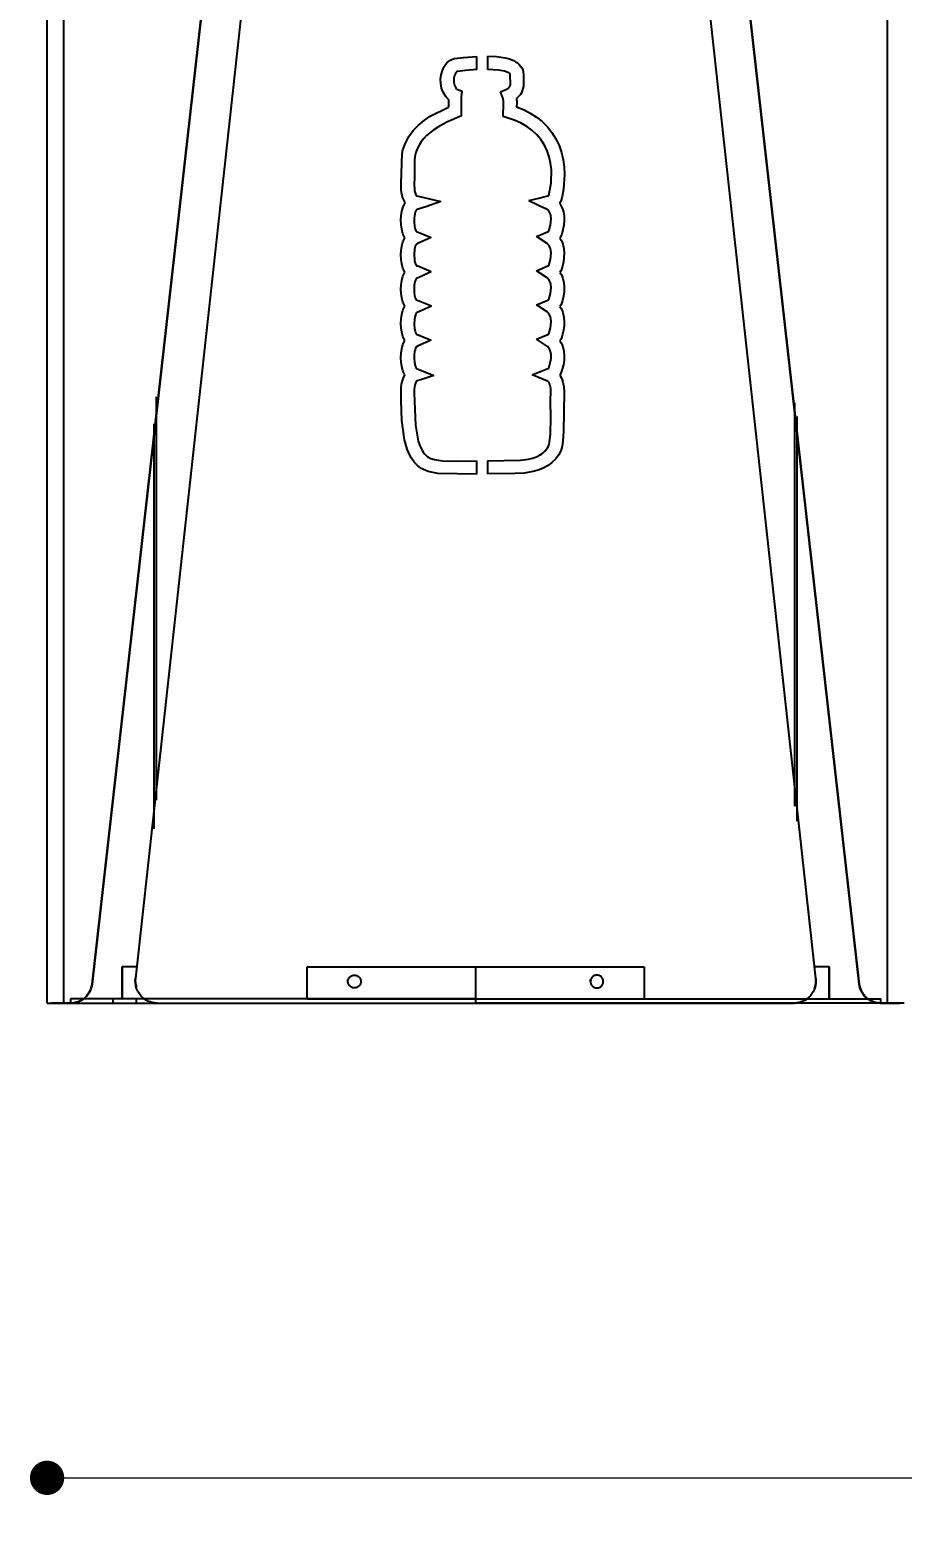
# Model space of a CAD drawing. Header units: millimetres. Extents: x 10366 to 23682, y 24552 to 29690.
# Drawn here: x 16888 to 17295, y 27229 to 27927 of the extents above; entities that cross this region are included whole.
import ezdxf

# ---------------------------------------------------------------- set-up
doc = ezdxf.new("R2010")
doc.units = ezdxf.units.MM
doc.header["$LTSCALE"] = 3
doc.layers.add('DomyÅ›lny', color=7, linetype='Continuous')
doc.styles.get("Standard").update_dxf_attribs({"font": 'arial.ttf'})
doc.dimstyles.new('MATEUSZ', dxfattribs={"dimtxt": 35, "dimasz": 16, "dimexe": 0.18, "dimexo": 0.0625, "dimgap": 0.09, "dimtad": 0, "dimdec": 0, "dimdsep": 46, "dimtxsty": 'Standard', "dimblk": 'DOT', "dimcen": 0.09, "dimse1": 1, "dimse2": 1, "dimadec": 0, "dimazin": 0, "dimtfac": 1, "dimtdec": 0, "dimtofl": 0, "dimtmove": 0, "dimatfit": 3, "dimfxl": 1, "dimtolj": 1, "dimtzin": 0, "dimlwd": 9, "dimlwe": 9, "dimarcsym": 0})

# ---------------------------------------------------------------- blocks, each defined once
blk = doc.blocks.new('_Dot')
at = {"color": 0, "linetype": 'ByBlock', "lineweight": -2}
blk.add_line((-0.5, 0), (-1, 0), dxfattribs=at)
at = {"color": 0, "linetype": 'ByBlock', "const_width": 0.5}
blk.add_lwpolyline([(-0.25, 0, 1), (0.25, 0, 1)], format="xyb", close=True, dxfattribs=at)
blk = doc.blocks.new('*D36')
at = {"color": 0, "lineweight": 9, "transparency": 16777216}
for p, q in [((16912.1, 27251.9), (17645.45, 27251.9)), ((18480.1, 27251.9), (17746.74, 27251.9))]:
    blk.add_line(p, q, dxfattribs=at)
at = {"layer": 'Defpoints', "color": 0, "transparency": 16777216}
for p in [(16896.1, 27473.44), (18496.1, 27473.44), (18496.1, 27251.9)]:
    blk.add_point(p, dxfattribs=at)
at = {"color": 0, "lineweight": 9, "transparency": 16777216, "xscale": 16, "yscale": 16, "zscale": 16, "rotation": 180}
blk.add_blockref('_Dot', (16896.1, 27251.9), dxfattribs=at)
at = {"color": 0, "lineweight": 9, "transparency": 16777216, "xscale": 16, "yscale": 16, "zscale": 16}
blk.add_blockref('_Dot', (18496.1, 27251.9), dxfattribs=at)
at = {"color": 0, "transparency": 16777216, "insert": (17696.1, 27251.9), "char_height": 35, "attachment_point": 5}
blk.add_mtext('\\A1;1600', dxfattribs=at)

msp = doc.modelspace()

# ---------------------------------------------------------------- linework, layer by layer
at = {"layer": 'DomyÅ›lny'}
for p, q in [((16896.1, 27473.44), (16896.1, 28247.2)), ((16896.1, 27473.44), (16896.1, 28183.55)), ((16903.86, 27473.44), (16903.86, 28182.23)), ((17288.34, 27473.44), (17288.34, 28182.23)), ((17009.57, 28144.29), (16937.34, 27485.02)), ((17009.57, 28144.16), (16937.34, 27484.89)), ((17254.86, 27485.02), (17182.63, 28144.29)), ((17254.86, 27484.89), (17182.63, 28144.16)), ((16917.1, 27482.31), (16989.81, 28126.85)), ((16989.77, 28126.51), (16917.1, 27482.31)), ((17275.1, 27482.31), (17202.38, 28126.85)), ((17202.42, 28126.51), (17275.1, 27482.31)), ((17096.66, 27908.98), (17096.66, 27915.12)), ((17096.66, 27908.98), (17096.66, 27915.12)), ((17101.66, 27915.22), (17101.66, 27909.09)), ((17101.66, 27915.22), (17101.66, 27909.09)), ((17083.43, 27895.11), (17083.43, 27891.51)), ((17083.43, 27895.11), (17083.43, 27891.51)), ((17089.55, 27896.33), (17089.83, 27898.94)), ((17089.55, 27896.33), (17089.83, 27898.94)), ((17089.55, 27887.36), (17089.55, 27896.33)), ((17089.55, 27887.36), (17089.55, 27896.33)), ((17120.94, 27847.85), (17128.76, 27844.18)), ((17120.94, 27847.85), (17128.76, 27844.18)), ((17075.36, 27814.6), (17068.81, 27817.36)), ((17075.36, 27814.6), (17068.81, 27817.36)), ((17068.49, 27795.58), (17075.44, 27798.72)), ((17068.49, 27795.58), (17075.44, 27798.72)), ((16947.1, 27568.11), (16947.1, 27756.34)), ((17245.1, 27565.29), (17245.1, 27753.52)), ((17246.1, 27558.24), (17246.1, 27747.17)), ((16946.1, 27554.72), (16946.1, 27743.65)), ((17096.66, 27720.28), (17096.66, 27726.41)), ((17096.66, 27720.28), (17096.66, 27726.41)), ((17101.66, 27726.46), (17101.66, 27720.33)), ((17101.66, 27726.46), (17101.66, 27720.33)), ((16931.1, 27475.44), (16931.1, 27490.44)), ((16931.1, 27490.44), (16931.1, 27475.44)), ((16931.1, 27490.44), (16937.94, 27490.44)), ((16931.1, 27490.44), (16937.94, 27490.44)), ((17017.48, 27490.41), (17096.1, 27490.41)), ((17017.48, 27475.44), (17017.48, 27490.41)), ((17096.1, 27490.41), (17096.1, 27475.44)), ((17096.1, 27490.41), (17174.72, 27490.41)), ((17096.1, 27490.41), (17096.1, 27475.44)), ((17174.72, 27490.41), (17174.72, 27475.44)), ((17254.25, 27490.44), (17261.1, 27490.44)), ((17254.25, 27490.44), (17261.1, 27490.44)), ((17261.1, 27475.44), (17261.1, 27490.44)), ((17261.1, 27490.44), (17261.1, 27475.44)), ((16937.34, 27484.89), (16937.34, 27485.02)), ((17036.52, 27483.47), (17036.52, 27484.35)), ((17149.68, 27483.47), (17149.68, 27484.35)), ((17155.68, 27483.47), (17155.68, 27484.35)), ((17254.86, 27484.89), (17254.86, 27485.02)), ((17096.1, 27475.44), (16907.07, 27475.44)), ((16907.07, 27475.44), (16907.07, 27473.44)), ((16926.73, 27475.44), (16926.73, 27473.44)), ((16937.73, 27475.44), (16937.73, 27473.44)), ((17017.48, 27475.44), (17096.1, 27475.44)), ((17096.1, 27475.44), (17174.72, 27475.44)), ((17096.1, 27475.44), (17285.12, 27475.44)), ((17096.1, 27475.44), (17096.1, 27473.44)), ((17096.1, 27475.44), (17096.1, 27473.44)), ((17285.12, 27473.44), (17285.12, 27475.44)), ((16898.1, 27473.44), (16907.07, 27473.44)), ((16903.86, 27473.44), (16907.16, 27473.44)), ((16907.16, 27473.44), (16903.86, 27473.44)), ((16907.07, 27473.44), (17096.1, 27473.44)), ((16947.27, 27473.44), (17244.92, 27473.44)), ((17285.12, 27473.44), (17096.1, 27473.44)), ((17288.34, 27473.44), (17285.03, 27473.44)), ((17285.03, 27473.44), (17288.34, 27473.44)), ((17285.12, 27473.44), (17294.1, 27473.44))]:
    msp.add_line(p, q, dxfattribs=at)
for points in [[(17083.43, 27895.11, 0), (17082.66, 27895.82, 0), (17082.01, 27896.64, 0), (17080.97, 27898.44, 0), (17080.22, 27900.39, 0), (17079.8, 27902.43, 0), (17079.72, 27904.51, 0), (17079.98, 27906.58, 0), (17080.57, 27908.57, 0), (17081.48, 27910.45, 0), (17082.04, 27911.32, 0), (17082.68, 27912.14, 0), (17083.45, 27912.84, 0), (17084.32, 27913.42, 0), (17085.27, 27913.85, 0), (17086.27, 27914.14, 0), (17090.41, 27914.66, 0), (17096.66, 27915.12, 0)], [(17083.43, 27895.11, 0), (17082.66, 27895.82, 0), (17082.01, 27896.64, 0), (17080.97, 27898.44, 0), (17080.22, 27900.39, 0), (17079.8, 27902.43, 0), (17079.72, 27904.51, 0), (17079.98, 27906.58, 0), (17080.57, 27908.57, 0), (17081.48, 27910.45, 0), (17082.04, 27911.32, 0), (17082.68, 27912.14, 0), (17083.45, 27912.84, 0), (17084.32, 27913.42, 0), (17085.27, 27913.85, 0), (17086.27, 27914.14, 0), (17090.41, 27914.66, 0), (17096.66, 27915.12, 0)], [(17101.66, 27915.22, 0), (17105.79, 27915.05, 0), (17109.89, 27914.48, 0), (17111.89, 27913.94, 0), (17113.81, 27913.17, 0), (17114.71, 27912.67, 0), (17115.57, 27912.09, 0), (17116.36, 27911.42, 0), (17117.06, 27910.66, 0), (17117.63, 27909.79, 0), (17118.05, 27908.85, 0), (17118.3, 27907.85, 0), (17118.38, 27906.82, 0), (17118.4, 27902.69, 0), (17118.43, 27901.66, 0), (17118.41, 27901.14, 0), (17118.32, 27900.63, 0), (17118.18, 27900.14, 0), (17117.44, 27898.21, 0), (17117.01, 27897.42, 0), (17116.47, 27896.69, 0), (17115.84, 27896.05, 0), (17115.15, 27895.47, 0)], [(17101.66, 27915.22, 0), (17105.79, 27915.05, 0), (17109.89, 27914.48, 0), (17111.89, 27913.94, 0), (17113.81, 27913.17, 0), (17114.71, 27912.67, 0), (17115.57, 27912.09, 0), (17116.36, 27911.42, 0), (17117.06, 27910.66, 0), (17117.63, 27909.79, 0), (17118.05, 27908.85, 0), (17118.3, 27907.85, 0), (17118.38, 27906.82, 0), (17118.4, 27902.69, 0), (17118.43, 27901.66, 0), (17118.41, 27901.14, 0), (17118.32, 27900.63, 0), (17118.18, 27900.14, 0), (17117.44, 27898.21, 0), (17117.01, 27897.42, 0), (17116.47, 27896.69, 0), (17115.84, 27896.05, 0), (17115.15, 27895.47, 0)], [(17096.66, 27908.98, 0), (17091.42, 27908.59, 0), (17088.81, 27908.3, 0), (17087.5, 27908.14, 0), (17087.43, 27908.12, 0), (17087.35, 27908.09, 0), (17087.28, 27908.05, 0), (17087.21, 27908, 0), (17087.18, 27907.98, 0), (17087.15, 27907.94, 0), (17086.79, 27907.4, 0), (17086.48, 27906.82, 0), (17086.23, 27906.21, 0), (17086.04, 27905.58, 0), (17085.91, 27904.94, 0), (17085.85, 27904.29, 0), (17085.86, 27903.63, 0), (17085.93, 27902.98, 0), (17086.06, 27902.34, 0), (17086.26, 27901.71, 0), (17086.51, 27901.11, 0), (17086.81, 27900.53, 0), (17087.16, 27899.97, 0), (17087.19, 27899.94, 0), (17087.22, 27899.92, 0), (17087.29, 27899.87, 0), (17087.36, 27899.83, 0), (17089.83, 27898.94, 0)], [(17096.66, 27908.98, 0), (17091.42, 27908.59, 0), (17088.81, 27908.3, 0), (17087.5, 27908.14, 0), (17087.43, 27908.12, 0), (17087.35, 27908.09, 0), (17087.28, 27908.05, 0), (17087.21, 27908, 0), (17087.18, 27907.98, 0), (17087.15, 27907.94, 0), (17086.79, 27907.4, 0), (17086.48, 27906.82, 0), (17086.23, 27906.21, 0), (17086.04, 27905.58, 0), (17085.91, 27904.94, 0), (17085.85, 27904.29, 0), (17085.86, 27903.63, 0), (17085.93, 27902.98, 0), (17086.06, 27902.34, 0), (17086.26, 27901.71, 0), (17086.51, 27901.11, 0), (17086.81, 27900.53, 0), (17087.16, 27899.97, 0), (17087.19, 27899.94, 0), (17087.22, 27899.92, 0), (17087.29, 27899.87, 0), (17087.36, 27899.83, 0), (17089.83, 27898.94, 0)], [(17112.25, 27906.88, 0), (17111.99, 27907.1, 0), (17111.43, 27907.49, 0), (17110.81, 27907.8, 0), (17109.51, 27908.25, 0), (17106.81, 27908.78, 0), (17101.66, 27909.09, 0)], [(17112.25, 27906.88, 0), (17111.99, 27907.1, 0), (17111.43, 27907.49, 0), (17110.81, 27907.8, 0), (17109.51, 27908.25, 0), (17106.81, 27908.78, 0), (17101.66, 27909.09, 0)], [(17111.81, 27900.67, 0), (17112.3, 27901.92, 0)], [(17111.81, 27900.67, 0), (17112.3, 27901.92, 0)], [(17112.3, 27901.92, 0), (17112.25, 27906.88, 0)], [(17112.3, 27901.92, 0), (17112.25, 27906.88, 0)], [(17107.7, 27898.55, 0), (17109.83, 27899.49, 0), (17110.88, 27899.98, 0), (17111.37, 27900.29, 0), (17111.81, 27900.67, 0)], [(17107.7, 27898.55, 0), (17109.83, 27899.49, 0), (17110.88, 27899.98, 0), (17111.37, 27900.29, 0), (17111.81, 27900.67, 0)], [(17108.87, 27887.13, 0), (17109.16, 27892.96, 0), (17109.1, 27894.42, 0), (17108.99, 27895.14, 0), (17108.78, 27895.84, 0), (17107.7, 27898.55, 0)], [(17108.87, 27887.13, 0), (17109.16, 27892.96, 0), (17109.1, 27894.42, 0), (17108.99, 27895.14, 0), (17108.78, 27895.84, 0), (17107.7, 27898.55, 0)], [(17115.15, 27895.47, 0), (17115.29, 27893.53, 0), (17115.24, 27891.6, 0)], [(17115.15, 27895.47, 0), (17115.29, 27893.53, 0), (17115.24, 27891.6, 0)], [(17063.28, 27846.81, 0), (17062.84, 27847.56, 0), (17062.14, 27849.15, 0), (17061.67, 27850.81, 0), (17061.4, 27852.52, 0), (17061.32, 27855.98, 0), (17061.74, 27869.8, 0), (17062.13, 27871.49, 0), (17063.32, 27874.74, 0), (17064.96, 27877.78, 0), (17067.01, 27880.57, 0), (17069.4, 27883.07, 0), (17072.06, 27885.28, 0), (17074.92, 27887.23, 0), (17083.43, 27891.51, 0)], [(17063.28, 27846.81, 0), (17062.84, 27847.56, 0), (17062.14, 27849.15, 0), (17061.67, 27850.81, 0), (17061.4, 27852.52, 0), (17061.32, 27855.98, 0), (17061.74, 27869.8, 0), (17062.13, 27871.49, 0), (17063.32, 27874.74, 0), (17064.96, 27877.78, 0), (17067.01, 27880.57, 0), (17069.4, 27883.07, 0), (17072.06, 27885.28, 0), (17074.92, 27887.23, 0), (17083.43, 27891.51, 0)], [(17089.55, 27887.36, 0), (17082.58, 27884.43, 0), (17079.24, 27882.66, 0), (17076.07, 27880.6, 0), (17073.18, 27878.17, 0), (17071.88, 27876.79, 0), (17070.71, 27875.31, 0), (17069.69, 27873.72, 0), (17068.83, 27872.04, 0), (17068.17, 27870.27, 0), (17067.73, 27868.44, 0), (17067.56, 27866.56, 0), (17067.53, 27859.01, 0), (17067.44, 27855.24, 0), (17067.49, 27853.36, 0), (17067.61, 27852.42, 0), (17067.83, 27851.5, 0), (17068.16, 27850.62, 0), (17068.27, 27850.41, 0), (17068.32, 27850.31, 0), (17068.34, 27850.28, 0), (17068.34, 27850.27, 0), (17068.36, 27850.24, 0), (17068.41, 27850.21, 0), (17068.45, 27850.17, 0), (17068.51, 27850.14, 0), (17068.62, 27850.1, 0), (17079.87, 27847.43, 0)], [(17089.55, 27887.36, 0), (17082.58, 27884.43, 0), (17079.24, 27882.66, 0), (17076.07, 27880.6, 0), (17073.18, 27878.17, 0), (17071.88, 27876.79, 0), (17070.71, 27875.31, 0), (17069.69, 27873.72, 0), (17068.83, 27872.04, 0), (17068.17, 27870.27, 0), (17067.73, 27868.44, 0), (17067.56, 27866.56, 0), (17067.53, 27859.01, 0), (17067.44, 27855.24, 0), (17067.49, 27853.36, 0), (17067.61, 27852.42, 0), (17067.83, 27851.5, 0), (17068.16, 27850.62, 0), (17068.27, 27850.41, 0), (17068.32, 27850.31, 0), (17068.34, 27850.28, 0), (17068.34, 27850.27, 0), (17068.36, 27850.24, 0), (17068.41, 27850.21, 0), (17068.45, 27850.17, 0), (17068.51, 27850.14, 0), (17068.62, 27850.1, 0), (17079.87, 27847.43, 0)], [(17130.27, 27850.29, 0), (17131.31, 27856.23, 0), (17131.44, 27862.26, 0), (17131.09, 27865.26, 0), (17130.45, 27868.21, 0), (17129.47, 27871.06, 0), (17128.16, 27873.78, 0), (17126.53, 27876.31, 0), (17124.59, 27878.62, 0), (17122.39, 27880.69, 0), (17119.96, 27882.49, 0), (17117.36, 27884.02, 0), (17114.62, 27885.28, 0), (17108.87, 27887.13, 0)], [(17130.27, 27850.29, 0), (17131.31, 27856.23, 0), (17131.44, 27862.26, 0), (17131.09, 27865.26, 0), (17130.45, 27868.21, 0), (17129.47, 27871.06, 0), (17128.16, 27873.78, 0), (17126.53, 27876.31, 0), (17124.59, 27878.62, 0), (17122.39, 27880.69, 0), (17119.96, 27882.49, 0), (17117.36, 27884.02, 0), (17114.62, 27885.28, 0), (17108.87, 27887.13, 0)], [(17115.24, 27891.6, 0), (17118.45, 27890.3, 0), (17121.52, 27888.72, 0), (17124.43, 27886.86, 0), (17127.12, 27884.7, 0), (17129.57, 27882.26, 0), (17131.73, 27879.57, 0), (17133.58, 27876.65, 0), (17135.08, 27873.54, 0), (17136.23, 27870.29, 0), (17137.02, 27866.93, 0), (17137.48, 27863.51, 0), (17137.63, 27860.07, 0), (17137.09, 27853.19, 0), (17136.45, 27849.81, 0), (17136.01, 27848.14, 0), (17135.65, 27847.36, 0), (17135.18, 27846.63, 0)], [(17115.24, 27891.6, 0), (17118.45, 27890.3, 0), (17121.52, 27888.72, 0), (17124.43, 27886.86, 0), (17127.12, 27884.7, 0), (17129.57, 27882.26, 0), (17131.73, 27879.57, 0), (17133.58, 27876.65, 0), (17135.08, 27873.54, 0), (17136.23, 27870.29, 0), (17137.02, 27866.93, 0), (17137.48, 27863.51, 0), (17137.63, 27860.07, 0), (17137.09, 27853.19, 0), (17136.45, 27849.81, 0), (17136.01, 27848.14, 0), (17135.65, 27847.36, 0), (17135.18, 27846.63, 0)], [(17063.05, 27830.49, 0), (17062.56, 27831.43, 0), (17062.17, 27832.42, 0), (17061.62, 27834.47, 0), (17061.33, 27836.57, 0), (17061.25, 27838.69, 0), (17061.37, 27840.8, 0), (17061.71, 27842.89, 0), (17062.31, 27844.92, 0), (17062.74, 27845.89, 0), (17063.28, 27846.81, 0)], [(17063.05, 27830.49, 0), (17062.56, 27831.43, 0), (17062.17, 27832.42, 0), (17061.62, 27834.47, 0), (17061.33, 27836.57, 0), (17061.25, 27838.69, 0), (17061.37, 27840.8, 0), (17061.71, 27842.89, 0), (17062.31, 27844.92, 0), (17062.74, 27845.89, 0), (17063.28, 27846.81, 0)], [(17079.87, 27847.43, 0), (17072.79, 27845.03, 0), (17069.25, 27843.83, 0), (17068.82, 27843.65, 0), (17068.61, 27843.54, 0), (17068.51, 27843.49, 0), (17068.46, 27843.46, 0), (17068.41, 27843.43, 0), (17068.36, 27843.39, 0), (17068.34, 27843.37, 0), (17068.28, 27843.27, 0), (17068.07, 27842.86, 0), (17067.9, 27842.42, 0), (17067.66, 27841.52, 0), (17067.42, 27839.67, 0), (17067.38, 27837.8, 0), (17067.56, 27835.95, 0), (17067.74, 27835.03, 0), (17068.03, 27834.15, 0), (17068.24, 27833.73, 0), (17068.3, 27833.63, 0), (17068.34, 27833.59, 0), (17068.35, 27833.56, 0), (17068.4, 27833.52, 0), (17068.44, 27833.49, 0), (17068.49, 27833.46, 0), (17075.27, 27830.6, 0)], [(17079.87, 27847.43, 0), (17072.79, 27845.03, 0), (17069.25, 27843.83, 0), (17068.82, 27843.65, 0), (17068.61, 27843.54, 0), (17068.51, 27843.49, 0), (17068.46, 27843.46, 0), (17068.41, 27843.43, 0), (17068.36, 27843.39, 0), (17068.34, 27843.37, 0), (17068.28, 27843.27, 0), (17068.07, 27842.86, 0), (17067.9, 27842.42, 0), (17067.66, 27841.52, 0), (17067.42, 27839.67, 0), (17067.38, 27837.8, 0), (17067.56, 27835.95, 0), (17067.74, 27835.03, 0), (17068.03, 27834.15, 0), (17068.24, 27833.73, 0), (17068.3, 27833.63, 0), (17068.34, 27833.59, 0), (17068.35, 27833.56, 0), (17068.4, 27833.52, 0), (17068.44, 27833.49, 0), (17068.49, 27833.46, 0), (17075.27, 27830.6, 0)], [(17120.94, 27847.85, 0), (17125.63, 27849.03, 0), (17127.98, 27849.6, 0), (17129.15, 27849.89, 0), (17129.74, 27850.03, 0), (17130.03, 27850.11, 0), (17130.1, 27850.14, 0), (17130.16, 27850.18, 0), (17130.22, 27850.23, 0), (17130.25, 27850.26, 0), (17130.26, 27850.27, 0), (17130.26, 27850.28, 0), (17130.27, 27850.29, 0)], [(17120.94, 27847.85, 0), (17125.63, 27849.03, 0), (17127.98, 27849.6, 0), (17129.15, 27849.89, 0), (17129.74, 27850.03, 0), (17130.03, 27850.11, 0), (17130.1, 27850.14, 0), (17130.16, 27850.18, 0), (17130.22, 27850.23, 0), (17130.25, 27850.26, 0), (17130.26, 27850.27, 0), (17130.26, 27850.28, 0), (17130.27, 27850.29, 0)], [(17135.18, 27846.63, 0), (17135.33, 27846.44, 0)], [(17135.18, 27846.63, 0), (17135.33, 27846.44, 0)], [(17135.33, 27846.44, 0), (17135.9, 27845.55, 0), (17136.37, 27844.61, 0), (17136.76, 27843.63, 0), (17137.05, 27842.61, 0), (17137.39, 27840.54, 0), (17137.43, 27838.43, 0), (17137.23, 27836.33, 0), (17136.84, 27834.27, 0), (17136.27, 27832.24, 0), (17135.93, 27831.24, 0), (17135.44, 27830.31, 0)], [(17135.33, 27846.44, 0), (17135.9, 27845.55, 0), (17136.37, 27844.61, 0), (17136.76, 27843.63, 0), (17137.05, 27842.61, 0), (17137.39, 27840.54, 0), (17137.43, 27838.43, 0), (17137.23, 27836.33, 0), (17136.84, 27834.27, 0), (17136.27, 27832.24, 0), (17135.93, 27831.24, 0), (17135.44, 27830.31, 0)], [(17130.27, 27833.6, 0), (17131.02, 27836.41, 0), (17131.23, 27837.85, 0), (17131.3, 27839.31, 0), (17131.17, 27840.76, 0), (17131, 27841.47, 0), (17130.75, 27842.15, 0), (17130.4, 27842.79, 0), (17130.19, 27843.08, 0), (17129.94, 27843.35, 0), (17129.68, 27843.6, 0), (17129.39, 27843.82, 0), (17128.76, 27844.18, 0)], [(17130.27, 27833.6, 0), (17131.02, 27836.41, 0), (17131.23, 27837.85, 0), (17131.3, 27839.31, 0), (17131.17, 27840.76, 0), (17131, 27841.47, 0), (17130.75, 27842.15, 0), (17130.4, 27842.79, 0), (17130.19, 27843.08, 0), (17129.94, 27843.35, 0), (17129.68, 27843.6, 0), (17129.39, 27843.82, 0), (17128.76, 27844.18, 0)], [(17124.48, 27831.07, 0), (17127.41, 27832.28, 0), (17128.86, 27832.91, 0), (17129.58, 27833.22, 0), (17129.95, 27833.38, 0), (17130.13, 27833.47, 0), (17130.17, 27833.49, 0), (17130.21, 27833.52, 0), (17130.24, 27833.56, 0), (17130.26, 27833.58, 0), (17130.26, 27833.59, 0), (17130.27, 27833.6, 0)], [(17124.48, 27831.07, 0), (17127.41, 27832.28, 0), (17128.86, 27832.91, 0), (17129.58, 27833.22, 0), (17129.95, 27833.38, 0), (17130.13, 27833.47, 0), (17130.17, 27833.49, 0), (17130.21, 27833.52, 0), (17130.24, 27833.56, 0), (17130.26, 27833.58, 0), (17130.26, 27833.59, 0), (17130.27, 27833.6, 0)], [(17124.51, 27815.08, 0), (17129.82, 27817.36, 0), (17130.15, 27817.52, 0), (17130.22, 27817.57, 0), (17130.25, 27817.6, 0), (17130.27, 27817.62, 0), (17130.27, 27817.63, 0), (17130.27, 27817.63, 0), (17131.02, 27820.42, 0), (17131.23, 27821.85, 0), (17131.3, 27823.29, 0), (17131.18, 27824.72, 0), (17131.02, 27825.43, 0), (17130.79, 27826.11, 0), (17130.45, 27826.75, 0), (17130.24, 27827.04, 0), (17130.01, 27827.32, 0), (17129.75, 27827.57, 0), (17129.47, 27827.79, 0), (17124.48, 27831.07, 0)], [(17124.51, 27815.08, 0), (17129.82, 27817.36, 0), (17130.15, 27817.52, 0), (17130.22, 27817.57, 0), (17130.25, 27817.6, 0), (17130.27, 27817.62, 0), (17130.27, 27817.63, 0), (17130.27, 27817.63, 0), (17131.02, 27820.42, 0), (17131.23, 27821.85, 0), (17131.3, 27823.29, 0), (17131.18, 27824.72, 0), (17131.02, 27825.43, 0), (17130.79, 27826.11, 0), (17130.45, 27826.75, 0), (17130.24, 27827.04, 0), (17130.01, 27827.32, 0), (17129.75, 27827.57, 0), (17129.47, 27827.79, 0), (17124.48, 27831.07, 0)], [(17063.05, 27814.52, 0), (17062.57, 27815.44, 0), (17062.18, 27816.4, 0), (17061.64, 27818.4, 0), (17061.34, 27820.44, 0), (17061.25, 27822.51, 0), (17061.34, 27824.57, 0), (17061.64, 27826.62, 0), (17062.19, 27828.61, 0), (17062.57, 27829.57, 0), (17063.05, 27830.49, 0)], [(17063.05, 27814.52, 0), (17062.57, 27815.44, 0), (17062.18, 27816.4, 0), (17061.64, 27818.4, 0), (17061.34, 27820.44, 0), (17061.25, 27822.51, 0), (17061.34, 27824.57, 0), (17061.64, 27826.62, 0), (17062.19, 27828.61, 0), (17062.57, 27829.57, 0), (17063.05, 27830.49, 0)], [(17075.27, 27830.6, 0), (17071.09, 27828.75, 0), (17069.02, 27827.77, 0), (17068.51, 27827.52, 0), (17068.44, 27827.49, 0), (17068.39, 27827.45, 0), (17068.36, 27827.42, 0), (17068.34, 27827.39, 0), (17068.19, 27827.15, 0), (17067.96, 27826.63, 0), (17067.79, 27826.08, 0), (17067.55, 27824.97, 0), (17067.38, 27822.69, 0), (17067.5, 27820.41, 0), (17067.63, 27819.55, 0), (17067.84, 27818.7, 0), (17067.99, 27818.29, 0), (17068.17, 27817.89, 0), (17068.28, 27817.71, 0), (17068.34, 27817.61, 0), (17068.38, 27817.57, 0), (17068.42, 27817.54, 0), (17068.46, 27817.51, 0), (17068.51, 27817.48, 0), (17068.81, 27817.36, 0)], [(17075.27, 27830.6, 0), (17071.09, 27828.75, 0), (17069.02, 27827.77, 0), (17068.51, 27827.52, 0), (17068.44, 27827.49, 0), (17068.39, 27827.45, 0), (17068.36, 27827.42, 0), (17068.34, 27827.39, 0), (17068.19, 27827.15, 0), (17067.96, 27826.63, 0), (17067.79, 27826.08, 0), (17067.55, 27824.97, 0), (17067.38, 27822.69, 0), (17067.5, 27820.41, 0), (17067.63, 27819.55, 0), (17067.84, 27818.7, 0), (17067.99, 27818.29, 0), (17068.17, 27817.89, 0), (17068.28, 27817.71, 0), (17068.34, 27817.61, 0), (17068.38, 27817.57, 0), (17068.42, 27817.54, 0), (17068.46, 27817.51, 0), (17068.51, 27817.48, 0), (17068.81, 27817.36, 0)], [(17135.44, 27830.31, 0), (17135.98, 27829.42, 0), (17136.43, 27828.48, 0), (17136.8, 27827.51, 0), (17137.26, 27825.48, 0), (17137.42, 27823.41, 0), (17137.33, 27821.33, 0), (17137.03, 27819.27, 0), (17136.56, 27817.24, 0), (17136.1, 27815.75, 0), (17135.82, 27815.03, 0), (17135.44, 27814.35, 0)], [(17135.44, 27830.31, 0), (17135.98, 27829.42, 0), (17136.43, 27828.48, 0), (17136.8, 27827.51, 0), (17137.26, 27825.48, 0), (17137.42, 27823.41, 0), (17137.33, 27821.33, 0), (17137.03, 27819.27, 0), (17136.56, 27817.24, 0), (17136.1, 27815.75, 0), (17135.82, 27815.03, 0), (17135.44, 27814.35, 0)], [(17063.05, 27798.56, 0), (17062.57, 27799.48, 0), (17062.18, 27800.44, 0), (17061.64, 27802.43, 0), (17061.34, 27804.48, 0), (17061.25, 27806.54, 0), (17061.34, 27808.61, 0), (17061.64, 27810.65, 0), (17062.19, 27812.65, 0), (17062.57, 27813.61, 0), (17063.05, 27814.52, 0)], [(17063.05, 27798.56, 0), (17062.57, 27799.48, 0), (17062.18, 27800.44, 0), (17061.64, 27802.43, 0), (17061.34, 27804.48, 0), (17061.25, 27806.54, 0), (17061.34, 27808.61, 0), (17061.64, 27810.65, 0), (17062.19, 27812.65, 0), (17062.57, 27813.61, 0), (17063.05, 27814.52, 0)], [(17075.36, 27814.6, 0), (17069.53, 27812.02, 0), (17068.8, 27811.7, 0), (17068.44, 27811.52, 0), (17068.4, 27811.49, 0), (17068.36, 27811.46, 0), (17068.33, 27811.42, 0), (17068.13, 27811.07, 0), (17067.98, 27810.71, 0), (17067.74, 27809.95, 0), (17067.46, 27808.38, 0), (17067.36, 27806.79, 0), (17067.39, 27805.2, 0), (17067.6, 27803.62, 0), (17067.79, 27802.85, 0), (17068.07, 27802.11, 0), (17068.26, 27801.76, 0), (17068.32, 27801.68, 0), (17068.35, 27801.64, 0), (17068.38, 27801.6, 0), (17068.42, 27801.57, 0), (17068.46, 27801.54, 0), (17068.51, 27801.52, 0), (17075.44, 27798.72, 0)], [(17075.36, 27814.6, 0), (17069.53, 27812.02, 0), (17068.8, 27811.7, 0), (17068.44, 27811.52, 0), (17068.4, 27811.49, 0), (17068.36, 27811.46, 0), (17068.33, 27811.42, 0), (17068.13, 27811.07, 0), (17067.98, 27810.71, 0), (17067.74, 27809.95, 0), (17067.46, 27808.38, 0), (17067.36, 27806.79, 0), (17067.39, 27805.2, 0), (17067.6, 27803.62, 0), (17067.79, 27802.85, 0), (17068.07, 27802.11, 0), (17068.26, 27801.76, 0), (17068.32, 27801.68, 0), (17068.35, 27801.64, 0), (17068.38, 27801.6, 0), (17068.42, 27801.57, 0), (17068.46, 27801.54, 0), (17068.51, 27801.52, 0), (17075.44, 27798.72, 0)], [(17124.45, 27799.17, 0), (17129.79, 27801.38, 0), (17130.12, 27801.53, 0), (17130.19, 27801.58, 0), (17130.23, 27801.61, 0), (17130.26, 27801.64, 0), (17130.26, 27801.65, 0), (17130.27, 27801.66, 0), (17130.27, 27801.67, 0), (17131.02, 27804.46, 0), (17131.23, 27805.89, 0), (17131.3, 27807.33, 0), (17131.18, 27808.77, 0), (17131.03, 27809.47, 0), (17130.79, 27810.15, 0), (17130.45, 27810.79, 0), (17130.24, 27811.08, 0), (17130.01, 27811.35, 0), (17129.75, 27811.6, 0), (17129.47, 27811.83, 0), (17124.51, 27815.08, 0)], [(17124.45, 27799.17, 0), (17129.79, 27801.38, 0), (17130.12, 27801.53, 0), (17130.19, 27801.58, 0), (17130.23, 27801.61, 0), (17130.26, 27801.64, 0), (17130.26, 27801.65, 0), (17130.27, 27801.66, 0), (17130.27, 27801.67, 0), (17131.02, 27804.46, 0), (17131.23, 27805.89, 0), (17131.3, 27807.33, 0), (17131.18, 27808.77, 0), (17131.03, 27809.47, 0), (17130.79, 27810.15, 0), (17130.45, 27810.79, 0), (17130.24, 27811.08, 0), (17130.01, 27811.35, 0), (17129.75, 27811.6, 0), (17129.47, 27811.83, 0), (17124.51, 27815.08, 0)], [(17135.44, 27814.35, 0), (17135.99, 27813.46, 0), (17136.44, 27812.52, 0), (17136.81, 27811.54, 0), (17137.28, 27809.52, 0), (17137.45, 27807.44, 0), (17137.36, 27805.36, 0), (17137.05, 27803.3, 0), (17136.57, 27801.28, 0), (17136.11, 27799.79, 0), (17135.82, 27799.06, 0), (17135.44, 27798.38, 0)], [(17135.44, 27814.35, 0), (17135.99, 27813.46, 0), (17136.44, 27812.52, 0), (17136.81, 27811.54, 0), (17137.28, 27809.52, 0), (17137.45, 27807.44, 0), (17137.36, 27805.36, 0), (17137.05, 27803.3, 0), (17136.57, 27801.28, 0), (17136.11, 27799.79, 0), (17135.82, 27799.06, 0), (17135.44, 27798.38, 0)], [(17063.05, 27782.59, 0), (17062.57, 27783.51, 0), (17062.18, 27784.47, 0), (17061.64, 27786.47, 0), (17061.34, 27788.51, 0), (17061.25, 27790.58, 0), (17061.34, 27792.64, 0), (17061.64, 27794.69, 0), (17062.19, 27796.68, 0), (17062.57, 27797.64, 0), (17063.05, 27798.56, 0)], [(17063.05, 27782.59, 0), (17062.57, 27783.51, 0), (17062.18, 27784.47, 0), (17061.64, 27786.47, 0), (17061.34, 27788.51, 0), (17061.25, 27790.58, 0), (17061.34, 27792.64, 0), (17061.64, 27794.69, 0), (17062.19, 27796.68, 0), (17062.57, 27797.64, 0), (17063.05, 27798.56, 0)], [(17124.45, 27783.2, 0), (17129.81, 27785.42, 0), (17130.14, 27785.58, 0), (17130.21, 27785.63, 0), (17130.24, 27785.66, 0), (17130.26, 27785.68, 0), (17130.26, 27785.69, 0), (17130.27, 27785.7, 0), (17130.27, 27785.71, 0), (17131.02, 27788.51, 0), (17131.23, 27789.94, 0), (17131.3, 27791.39, 0), (17131.18, 27792.83, 0), (17131.02, 27793.53, 0), (17130.77, 27794.21, 0), (17130.43, 27794.85, 0), (17130.22, 27795.14, 0), (17129.98, 27795.42, 0), (17129.72, 27795.67, 0), (17129.44, 27795.89, 0), (17124.45, 27799.17, 0)], [(17124.45, 27783.2, 0), (17129.81, 27785.42, 0), (17130.14, 27785.58, 0), (17130.21, 27785.63, 0), (17130.24, 27785.66, 0), (17130.26, 27785.68, 0), (17130.26, 27785.69, 0), (17130.27, 27785.7, 0), (17130.27, 27785.71, 0), (17131.02, 27788.51, 0), (17131.23, 27789.94, 0), (17131.3, 27791.39, 0), (17131.18, 27792.83, 0), (17131.02, 27793.53, 0), (17130.77, 27794.21, 0), (17130.43, 27794.85, 0), (17130.22, 27795.14, 0), (17129.98, 27795.42, 0), (17129.72, 27795.67, 0), (17129.44, 27795.89, 0), (17124.45, 27799.17, 0)], [(17135.44, 27798.38, 0), (17135.99, 27797.49, 0), (17136.44, 27796.56, 0), (17136.81, 27795.58, 0), (17137.28, 27793.55, 0), (17137.45, 27791.48, 0), (17137.36, 27789.4, 0), (17137.06, 27787.34, 0), (17136.57, 27785.31, 0), (17136.11, 27783.82, 0), (17135.82, 27783.1, 0), (17135.44, 27782.41, 0)], [(17135.44, 27798.38, 0), (17135.99, 27797.49, 0), (17136.44, 27796.56, 0), (17136.81, 27795.58, 0), (17137.28, 27793.55, 0), (17137.45, 27791.48, 0), (17137.36, 27789.4, 0), (17137.06, 27787.34, 0), (17136.57, 27785.31, 0), (17136.11, 27783.82, 0), (17135.82, 27783.1, 0), (17135.44, 27782.41, 0)], [(17068.49, 27795.58, 0), (17068.2, 27795.1, 0), (17067.99, 27794.59, 0), (17067.69, 27793.51, 0), (17067.51, 27792.41, 0), (17067.39, 27790.18, 0), (17067.57, 27787.96, 0), (17067.81, 27786.87, 0), (17067.99, 27786.34, 0), (17068.24, 27785.84, 0), (17068.31, 27785.73, 0), (17068.35, 27785.67, 0), (17068.38, 27785.64, 0), (17068.43, 27785.6, 0), (17068.49, 27785.56, 0), (17075.39, 27782.78, 0)], [(17068.49, 27795.58, 0), (17068.2, 27795.1, 0), (17067.99, 27794.59, 0), (17067.69, 27793.51, 0), (17067.51, 27792.41, 0), (17067.39, 27790.18, 0), (17067.57, 27787.96, 0), (17067.81, 27786.87, 0), (17067.99, 27786.34, 0), (17068.24, 27785.84, 0), (17068.31, 27785.73, 0), (17068.35, 27785.67, 0), (17068.38, 27785.64, 0), (17068.43, 27785.6, 0), (17068.49, 27785.56, 0), (17075.39, 27782.78, 0)], [(17063.05, 27766.62, 0), (17062.57, 27767.54, 0), (17062.19, 27768.5, 0), (17061.64, 27770.5, 0), (17061.34, 27772.55, 0), (17061.25, 27774.61, 0), (17061.34, 27776.68, 0), (17061.64, 27778.72, 0), (17062.19, 27780.72, 0), (17062.57, 27781.68, 0), (17063.05, 27782.59, 0)], [(17063.05, 27766.62, 0), (17062.57, 27767.54, 0), (17062.19, 27768.5, 0), (17061.64, 27770.5, 0), (17061.34, 27772.55, 0), (17061.25, 27774.61, 0), (17061.34, 27776.68, 0), (17061.64, 27778.72, 0), (17062.19, 27780.72, 0), (17062.57, 27781.68, 0), (17063.05, 27782.59, 0)], [(17075.39, 27782.78, 0), (17069.29, 27780.02, 0), (17068.54, 27779.64, 0), (17068.45, 27779.59, 0), (17068.4, 27779.56, 0), (17068.36, 27779.53, 0), (17068.35, 27779.51, 0), (17068.29, 27779.42, 0), (17068.09, 27779.05, 0), (17067.81, 27778.27, 0), (17067.62, 27777.45, 0), (17067.41, 27775.8, 0), (17067.37, 27774.13, 0), (17067.5, 27772.46, 0), (17067.83, 27770.83, 0), (17067.97, 27770.43, 0), (17068.14, 27770.05, 0), (17068.24, 27769.87, 0), (17068.3, 27769.78, 0), (17068.36, 27769.7, 0), (17068.4, 27769.66, 0), (17068.44, 27769.63, 0), (17068.48, 27769.6, 0), (17068.53, 27769.58, 0), (17076.54, 27766.3, 0)], [(17075.39, 27782.78, 0), (17069.29, 27780.02, 0), (17068.54, 27779.64, 0), (17068.45, 27779.59, 0), (17068.4, 27779.56, 0), (17068.36, 27779.53, 0), (17068.35, 27779.51, 0), (17068.29, 27779.42, 0), (17068.09, 27779.05, 0), (17067.81, 27778.27, 0), (17067.62, 27777.45, 0), (17067.41, 27775.8, 0), (17067.37, 27774.13, 0), (17067.5, 27772.46, 0), (17067.83, 27770.83, 0), (17067.97, 27770.43, 0), (17068.14, 27770.05, 0), (17068.24, 27769.87, 0), (17068.3, 27769.78, 0), (17068.36, 27769.7, 0), (17068.4, 27769.66, 0), (17068.44, 27769.63, 0), (17068.48, 27769.6, 0), (17068.53, 27769.58, 0), (17076.54, 27766.3, 0)], [(17122.4, 27766.51, 0), (17128.3, 27768.85, 0), (17129.77, 27769.45, 0), (17130.13, 27769.61, 0), (17130.17, 27769.63, 0), (17130.21, 27769.67, 0), (17130.25, 27769.7, 0), (17130.26, 27769.72, 0), (17130.27, 27769.73, 0), (17130.27, 27769.74, 0), (17131.07, 27772.81, 0), (17131.27, 27774.38, 0), (17131.28, 27775.96, 0), (17131.19, 27776.75, 0), (17131.03, 27777.52, 0), (17130.76, 27778.27, 0), (17130.59, 27778.62, 0), (17130.38, 27778.96, 0), (17130.14, 27779.27, 0), (17129.87, 27779.56, 0), (17129.57, 27779.82, 0), (17124.45, 27783.2, 0)], [(17122.4, 27766.51, 0), (17128.3, 27768.85, 0), (17129.77, 27769.45, 0), (17130.13, 27769.61, 0), (17130.17, 27769.63, 0), (17130.21, 27769.67, 0), (17130.25, 27769.7, 0), (17130.26, 27769.72, 0), (17130.27, 27769.73, 0), (17130.27, 27769.74, 0), (17131.07, 27772.81, 0), (17131.27, 27774.38, 0), (17131.28, 27775.96, 0), (17131.19, 27776.75, 0), (17131.03, 27777.52, 0), (17130.76, 27778.27, 0), (17130.59, 27778.62, 0), (17130.38, 27778.96, 0), (17130.14, 27779.27, 0), (17129.87, 27779.56, 0), (17129.57, 27779.82, 0), (17124.45, 27783.2, 0)], [(17135.44, 27782.41, 0), (17135.99, 27781.52, 0), (17136.45, 27780.58, 0), (17136.81, 27779.59, 0), (17137.29, 27777.55, 0), (17137.45, 27775.46, 0), (17137.35, 27773.37, 0), (17137.04, 27771.3, 0), (17136.55, 27769.26, 0), (17136.07, 27767.76, 0), (17135.77, 27767.03, 0), (17135.38, 27766.35, 0)], [(17135.44, 27782.41, 0), (17135.99, 27781.52, 0), (17136.45, 27780.58, 0), (17136.81, 27779.59, 0), (17137.29, 27777.55, 0), (17137.45, 27775.46, 0), (17137.35, 27773.37, 0), (17137.04, 27771.3, 0), (17136.55, 27769.26, 0), (17136.07, 27767.76, 0), (17135.77, 27767.03, 0), (17135.38, 27766.35, 0)], [(17096.66, 27720.28, 0), (17078.41, 27720.55, 0), (17073.95, 27721.49, 0), (17071.82, 27722.32, 0), (17070.82, 27722.87, 0), (17069.87, 27723.51, 0), (17068.99, 27724.23, 0), (17067.41, 27725.87, 0), (17066.1, 27727.74, 0), (17065.02, 27729.75, 0), (17064.15, 27731.86, 0), (17062.9, 27736.24, 0), (17061.68, 27745.27, 0), (17061.41, 27754.37, 0), (17061.36, 27760.63, 0), (17061.57, 27762.19, 0), (17061.91, 27763.71, 0), (17062.4, 27765.2, 0), (17063.05, 27766.62, 0)], [(17096.66, 27720.28, 0), (17078.41, 27720.55, 0), (17073.95, 27721.49, 0), (17071.82, 27722.32, 0), (17070.82, 27722.87, 0), (17069.87, 27723.51, 0), (17068.99, 27724.23, 0), (17067.41, 27725.87, 0), (17066.1, 27727.74, 0), (17065.02, 27729.75, 0), (17064.15, 27731.86, 0), (17062.9, 27736.24, 0), (17061.68, 27745.27, 0), (17061.41, 27754.37, 0), (17061.36, 27760.63, 0), (17061.57, 27762.19, 0), (17061.91, 27763.71, 0), (17062.4, 27765.2, 0), (17063.05, 27766.62, 0)], [(17068.33, 27763.52, 0), (17067.99, 27762.64, 0), (17067.74, 27761.74, 0), (17067.45, 27759.89, 0), (17067.41, 27758.01, 0), (17068.02, 27743.01, 0), (17069.34, 27735.63, 0), (17069.92, 27733.84, 0), (17070.65, 27732.12, 0), (17071.6, 27730.5, 0), (17072.16, 27729.75, 0), (17072.8, 27729.06, 0), (17073.52, 27728.45, 0), (17074.3, 27727.94, 0), (17075.15, 27727.55, 0), (17076.96, 27727.03, 0), (17080.68, 27726.47, 0), (17088.2, 27726.33, 0), (17096.66, 27726.41, 0)], [(17068.33, 27763.52, 0), (17067.99, 27762.64, 0), (17067.74, 27761.74, 0), (17067.45, 27759.89, 0), (17067.41, 27758.01, 0), (17068.02, 27743.01, 0), (17069.34, 27735.63, 0), (17069.92, 27733.84, 0), (17070.65, 27732.12, 0), (17071.6, 27730.5, 0), (17072.16, 27729.75, 0), (17072.8, 27729.06, 0), (17073.52, 27728.45, 0), (17074.3, 27727.94, 0), (17075.15, 27727.55, 0), (17076.96, 27727.03, 0), (17080.68, 27726.47, 0), (17088.2, 27726.33, 0), (17096.66, 27726.41, 0)], [(17076.54, 27766.3, 0), (17072.43, 27764.91, 0), (17070.36, 27764.25, 0), (17069.33, 27763.92, 0), (17068.81, 27763.76, 0), (17068.55, 27763.68, 0), (17068.49, 27763.65, 0), (17068.43, 27763.61, 0), (17068.38, 27763.57, 0), (17068.35, 27763.55, 0), (17068.34, 27763.53, 0), (17068.34, 27763.53, 0), (17068.33, 27763.52, 0)], [(17076.54, 27766.3, 0), (17072.43, 27764.91, 0), (17070.36, 27764.25, 0), (17069.33, 27763.92, 0), (17068.81, 27763.76, 0), (17068.55, 27763.68, 0), (17068.49, 27763.65, 0), (17068.43, 27763.61, 0), (17068.38, 27763.57, 0), (17068.35, 27763.55, 0), (17068.34, 27763.53, 0), (17068.34, 27763.53, 0), (17068.33, 27763.52, 0)], [(17135.38, 27766.35, 0), (17135.95, 27765.35, 0), (17136.42, 27764.3, 0), (17136.78, 27763.2, 0), (17137.21, 27760.94, 0), (17137.34, 27758.64, 0), (17137.15, 27740.2, 0), (17136.85, 27735.6, 0), (17136.49, 27733.32, 0), (17136.2, 27732.21, 0), (17135.79, 27731.13, 0), (17134.7, 27729.1, 0), (17133.33, 27727.25, 0), (17131.71, 27725.62, 0), (17129.87, 27724.24, 0), (17127.85, 27723.11, 0), (17125.72, 27722.23, 0), (17123.51, 27721.56, 0), (17118.97, 27720.75, 0), (17114.36, 27720.45, 0), (17101.66, 27720.33, 0)], [(17135.38, 27766.35, 0), (17135.95, 27765.35, 0), (17136.42, 27764.3, 0), (17136.78, 27763.2, 0), (17137.21, 27760.94, 0), (17137.34, 27758.64, 0), (17137.15, 27740.2, 0), (17136.85, 27735.6, 0), (17136.49, 27733.32, 0), (17136.2, 27732.21, 0), (17135.79, 27731.13, 0), (17134.7, 27729.1, 0), (17133.33, 27727.25, 0), (17131.71, 27725.62, 0), (17129.87, 27724.24, 0), (17127.85, 27723.11, 0), (17125.72, 27722.23, 0), (17123.51, 27721.56, 0), (17118.97, 27720.75, 0), (17114.36, 27720.45, 0), (17101.66, 27720.33, 0)], [(17101.66, 27726.46, 0), (17117, 27726.75, 0), (17120.81, 27727.24, 0), (17122.67, 27727.68, 0), (17124.49, 27728.3, 0), (17126.21, 27729.16, 0), (17127.01, 27729.69, 0), (17127.76, 27730.29, 0), (17128.44, 27730.96, 0), (17129.05, 27731.7, 0), (17129.59, 27732.49, 0), (17130.05, 27733.33, 0), (17130.25, 27733.77, 0), (17130.41, 27734.22, 0), (17130.61, 27735.15, 0), (17130.97, 27738.96, 0), (17131.14, 27746.62, 0), (17131.07, 27754.28, 0), (17131.21, 27759.06, 0), (17131.13, 27760.26, 0), (17130.92, 27761.43, 0), (17130.74, 27762, 0), (17130.5, 27762.55, 0), (17130.2, 27763.07, 0), (17129.85, 27763.55, 0)], [(17101.66, 27726.46, 0), (17117, 27726.75, 0), (17120.81, 27727.24, 0), (17122.67, 27727.68, 0), (17124.49, 27728.3, 0), (17126.21, 27729.16, 0), (17127.01, 27729.69, 0), (17127.76, 27730.29, 0), (17128.44, 27730.96, 0), (17129.05, 27731.7, 0), (17129.59, 27732.49, 0), (17130.05, 27733.33, 0), (17130.25, 27733.77, 0), (17130.41, 27734.22, 0), (17130.61, 27735.15, 0), (17130.97, 27738.96, 0), (17131.14, 27746.62, 0), (17131.07, 27754.28, 0), (17131.21, 27759.06, 0), (17131.13, 27760.26, 0), (17130.92, 27761.43, 0), (17130.74, 27762, 0), (17130.5, 27762.55, 0), (17130.2, 27763.07, 0), (17129.85, 27763.55, 0)], [(17129.85, 27763.55, 0), (17129.8, 27763.59, 0), (17129.75, 27763.63, 0), (17129.69, 27763.66, 0), (17122.4, 27766.51, 0)], [(17129.85, 27763.55, 0), (17129.8, 27763.59, 0), (17129.75, 27763.63, 0), (17129.69, 27763.66, 0), (17122.4, 27766.51, 0)], [(16917.1, 27482.31, 0), (16916.95, 27481.39, 0), (16916.72, 27480.49, 0), (16916.4, 27479.61, 0), (16916.01, 27478.77, 0), (16915.54, 27477.98, 0), (16915.01, 27477.23, 0), (16914.4, 27476.54, 0), (16913.75, 27475.91, 0), (16913.04, 27475.34, 0), (16912.28, 27474.84, 0), (16911.49, 27474.42, 0), (16910.66, 27474.07, 0), (16909.81, 27473.79, 0), (16908.94, 27473.59, 0), (16908.07, 27473.48, 0), (16907.16, 27473.44, 0)], [(16907.16, 27473.44, 0), (16908.1, 27473.48, 0), (16909.03, 27473.61, 0), (16909.93, 27473.83, 0), (16910.81, 27474.13, 0), (16911.66, 27474.5, 0), (16912.46, 27474.95, 0), (16913.21, 27475.47, 0), (16913.91, 27476.06, 0), (16914.55, 27476.7, 0), (16915.13, 27477.39, 0), (16915.64, 27478.13, 0), (16916.08, 27478.92, 0), (16916.45, 27479.73, 0), (16916.74, 27480.57, 0), (16916.96, 27481.42, 0), (16917.1, 27482.31, 0)], [(16937.34, 27485.02, 0), (16937.27, 27483.93, 0), (16937.32, 27482.82, 0), (16937.49, 27481.72, 0), (16937.78, 27480.63, 0)], [(16947.27, 27473.44, 0), (16946.24, 27473.49, 0), (16945.21, 27473.66, 0), (16944.18, 27473.94, 0), (16943.19, 27474.33, 0), (16942.24, 27474.84, 0), (16941.35, 27475.43, 0), (16940.54, 27476.12, 0), (16939.82, 27476.87, 0), (16939.17, 27477.7, 0), (16938.6, 27478.61, 0), (16938.12, 27479.58, 0), (16937.74, 27480.61, 0), (16937.47, 27481.67, 0), (16937.32, 27482.75, 0), (16937.27, 27483.83, 0), (16937.34, 27484.89, 0)], [(17254.86, 27484.89, 0), (17254.92, 27483.83, 0), (17254.88, 27482.75, 0), (17254.72, 27481.67, 0), (17254.45, 27480.61, 0), (17254.08, 27479.58, 0), (17253.6, 27478.61, 0), (17253.03, 27477.7, 0), (17252.38, 27476.87, 0), (17251.66, 27476.12, 0), (17250.84, 27475.43, 0), (17249.96, 27474.84, 0), (17249.01, 27474.33, 0), (17248.01, 27473.94, 0), (17246.99, 27473.66, 0), (17245.95, 27473.49, 0), (17244.92, 27473.44, 0)], [(17254.23, 27480.1, 0), (17254.61, 27481.31, 0), (17254.84, 27482.55, 0), (17254.92, 27483.8, 0), (17254.86, 27485.02, 0)], [(17275.1, 27482.31, 0), (17275.25, 27481.39, 0), (17275.48, 27480.49, 0), (17275.8, 27479.61, 0), (17276.19, 27478.77, 0), (17276.66, 27477.98, 0), (17277.19, 27477.23, 0), (17277.79, 27476.54, 0), (17278.45, 27475.91, 0), (17279.16, 27475.34, 0), (17279.92, 27474.84, 0), (17280.71, 27474.42, 0), (17281.54, 27474.07, 0), (17282.38, 27473.79, 0), (17283.26, 27473.59, 0), (17284.13, 27473.48, 0), (17285.03, 27473.44, 0)], [(17285.03, 27473.44, 0), (17284.1, 27473.48, 0), (17283.17, 27473.61, 0), (17282.26, 27473.83, 0), (17281.39, 27474.13, 0), (17280.54, 27474.5, 0), (17279.74, 27474.95, 0), (17278.99, 27475.47, 0), (17278.29, 27476.06, 0), (17277.64, 27476.7, 0), (17277.06, 27477.39, 0), (17276.56, 27478.13, 0), (17276.11, 27478.92, 0), (17275.75, 27479.73, 0), (17275.45, 27480.57, 0), (17275.24, 27481.42, 0), (17275.1, 27482.31, 0)], [(16896.1, 27473.44, 0), (16896.1, 27473.44, 0), (16896.1, 27473.44, 0), (16896.1, 27473.44, 0), (16896.1, 27473.44, 0), (16896.1, 27473.44, 0), (16896.1, 27473.44, 0), (16896.1, 27473.44, 0), (16896.1, 27473.44, 0), (16896.1, 27473.44, 0), (16896.1, 27473.44, 0), (16896.11, 27473.44, 0), (16896.24, 27473.44, 0), (16896.89, 27473.44, 0), (16903.86, 27473.44, 0)], [(16903.86, 27473.44, 0), (16898.1, 27473.44, 0)], [(17296.1, 27473.44, 0), (17296.1, 27473.44, 0), (17296.1, 27473.44, 0), (17296.1, 27473.44, 0), (17296.1, 27473.44, 0), (17296.1, 27473.44, 0), (17296.1, 27473.44, 0), (17296.1, 27473.44, 0), (17296.1, 27473.44, 0), (17296.1, 27473.44, 0), (17296.09, 27473.44, 0), (17296.08, 27473.44, 0), (17295.95, 27473.44, 0), (17295.3, 27473.44, 0), (17288.34, 27473.44, 0)], [(17288.34, 27473.44, 0), (17294.1, 27473.44, 0)]]:
    msp.add_polyline3d(points, dxfattribs=at)
for points in [[(17036.52, 27483.47, 0), (17036.53, 27483.74, 0), (17036.57, 27484.02, 0), (17036.63, 27484.3, 0), (17036.73, 27484.58, 0), (17036.85, 27484.85, 0), (17037.01, 27485.11, 0), (17037.19, 27485.36, 0), (17037.4, 27485.59, 0), (17037.63, 27485.8, 0), (17037.88, 27485.98, 0), (17038.14, 27486.13, 0), (17038.41, 27486.26, 0), (17038.69, 27486.35, 0), (17038.97, 27486.42, 0), (17039.25, 27486.46, 0), (17039.52, 27486.47, 0), (17039.79, 27486.46, 0), (17040.06, 27486.42, 0), (17040.34, 27486.35, 0), (17040.62, 27486.26, 0), (17040.9, 27486.13, 0), (17041.16, 27485.98, 0), (17041.41, 27485.8, 0), (17041.64, 27485.59, 0), (17041.85, 27485.36, 0), (17042.03, 27485.11, 0), (17042.18, 27484.85, 0), (17042.31, 27484.58, 0), (17042.4, 27484.3, 0), (17042.47, 27484.02, 0), (17042.51, 27483.74, 0), (17042.52, 27483.47, 0), (17042.51, 27483.21, 0), (17042.47, 27482.93, 0), (17042.4, 27482.65, 0), (17042.31, 27482.37, 0), (17042.18, 27482.1, 0), (17042.03, 27481.84, 0), (17041.85, 27481.59, 0), (17041.64, 27481.36, 0), (17041.41, 27481.15, 0), (17041.16, 27480.97, 0), (17040.9, 27480.81, 0), (17040.62, 27480.69, 0), (17040.34, 27480.6, 0), (17040.06, 27480.53, 0), (17039.79, 27480.49, 0), (17039.52, 27480.48, 0), (17039.25, 27480.49, 0), (17038.97, 27480.53, 0), (17038.69, 27480.6, 0), (17038.41, 27480.69, 0), (17038.14, 27480.81, 0), (17037.88, 27480.97, 0), (17037.63, 27481.15, 0), (17037.4, 27481.36, 0), (17037.19, 27481.59, 0), (17037.01, 27481.84, 0), (17036.85, 27482.1, 0), (17036.73, 27482.37, 0), (17036.63, 27482.65, 0), (17036.57, 27482.93, 0), (17036.53, 27483.21, 0)], [(17155.68, 27483.47, 0), (17155.67, 27483.74, 0), (17155.63, 27484.02, 0), (17155.56, 27484.3, 0), (17155.47, 27484.58, 0), (17155.34, 27484.85, 0), (17155.19, 27485.11, 0), (17155.01, 27485.36, 0), (17154.8, 27485.59, 0), (17154.57, 27485.8, 0), (17154.32, 27485.98, 0), (17154.06, 27486.13, 0), (17153.78, 27486.26, 0), (17153.5, 27486.35, 0), (17153.23, 27486.42, 0), (17152.95, 27486.46, 0), (17152.68, 27486.47, 0), (17152.41, 27486.46, 0), (17152.13, 27486.42, 0), (17151.85, 27486.35, 0), (17151.58, 27486.26, 0), (17151.3, 27486.13, 0), (17151.04, 27485.98, 0), (17150.79, 27485.8, 0), (17150.56, 27485.59, 0), (17150.35, 27485.36, 0), (17150.17, 27485.11, 0), (17150.01, 27484.85, 0), (17149.89, 27484.58, 0), (17149.8, 27484.3, 0), (17149.73, 27484.02, 0), (17149.69, 27483.74, 0), (17149.68, 27483.47, 0), (17149.69, 27483.21, 0), (17149.73, 27482.93, 0), (17149.8, 27482.65, 0), (17149.89, 27482.37, 0), (17150.01, 27482.1, 0), (17150.17, 27481.84, 0), (17150.35, 27481.59, 0), (17150.56, 27481.36, 0), (17150.79, 27481.15, 0), (17151.04, 27480.97, 0), (17151.3, 27480.81, 0), (17151.58, 27480.69, 0), (17151.85, 27480.6, 0), (17152.13, 27480.53, 0), (17152.41, 27480.49, 0), (17152.68, 27480.48, 0), (17152.95, 27480.49, 0), (17153.23, 27480.53, 0), (17153.5, 27480.6, 0), (17153.78, 27480.69, 0), (17154.06, 27480.81, 0), (17154.32, 27480.97, 0), (17154.57, 27481.15, 0), (17154.8, 27481.36, 0), (17155.01, 27481.59, 0), (17155.19, 27481.84, 0), (17155.34, 27482.1, 0), (17155.47, 27482.37, 0), (17155.56, 27482.65, 0), (17155.63, 27482.93, 0), (17155.67, 27483.21, 0)]]:
    msp.add_polyline3d(points, close=True, dxfattribs=at)

# ---------------------------------------------------------------- dimensions: what is measured, and where the dimension line sits
dim = msp.add_linear_dim(base=(18496.1, 27251.9), p1=(16896.1, 27473.44), p2=(18496.1, 27473.44), dimstyle='MATEUSZ')
dim.commit()
dim.dimension.update_dxf_attribs({"geometry": '*D36', "text_midpoint": (17696.1, 27251.9)})

doc.saveas('drawing.dxf')
